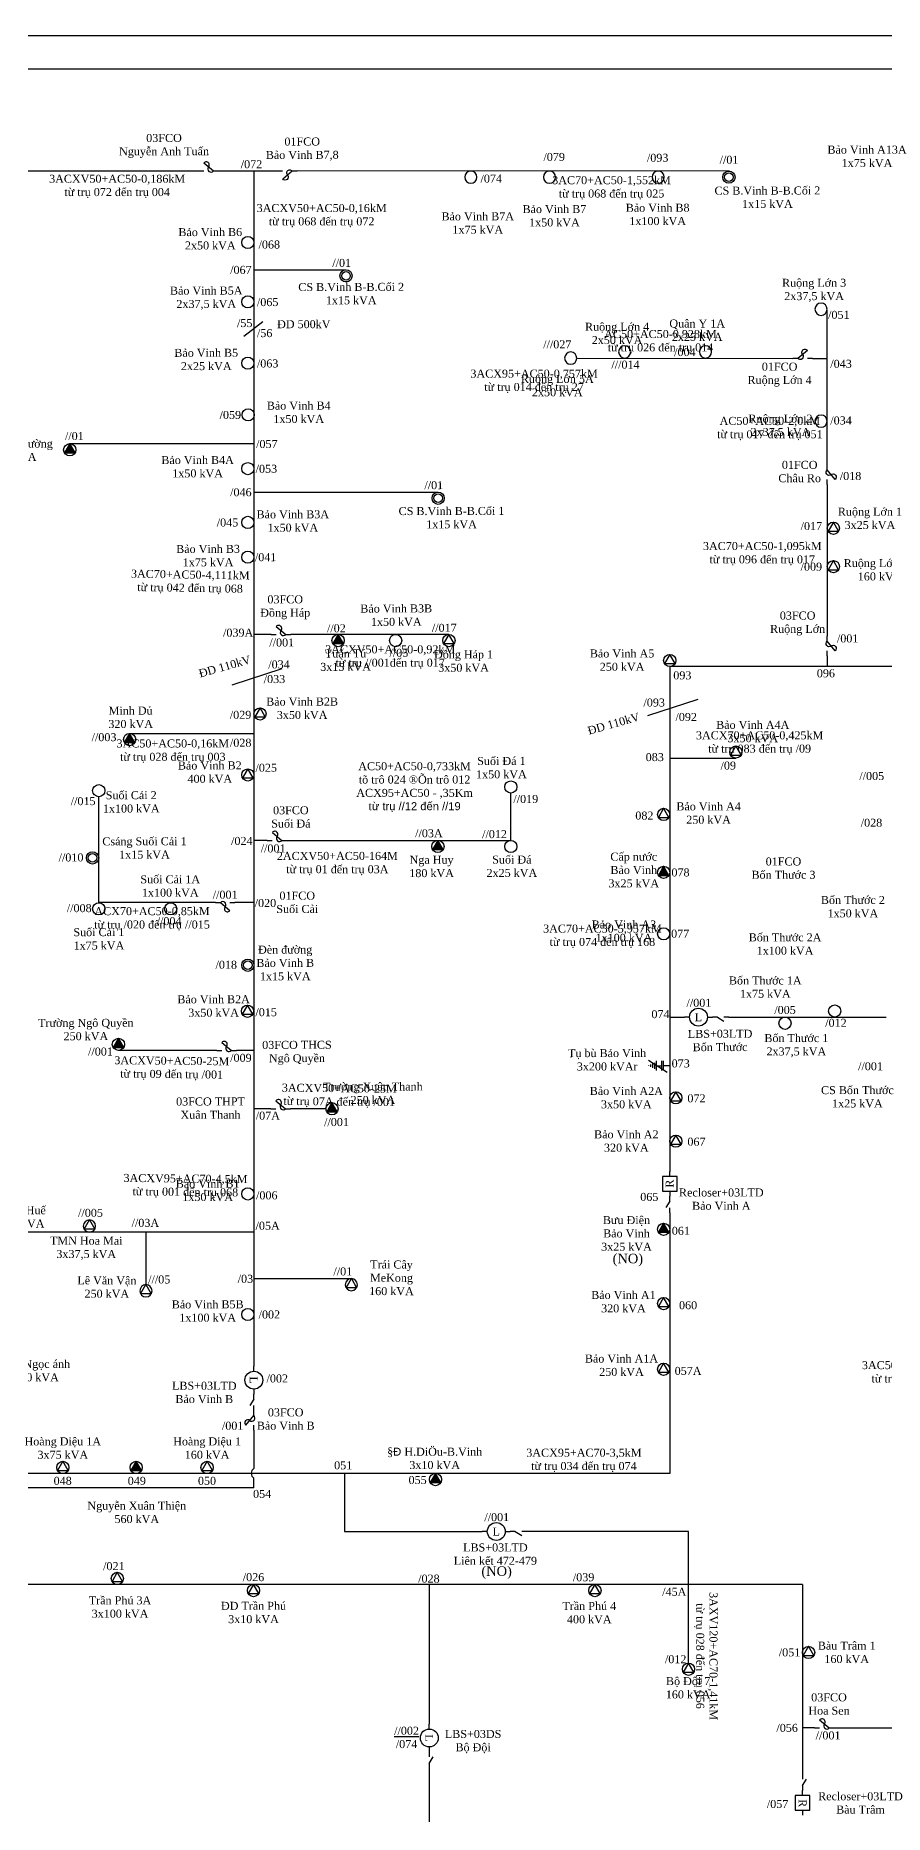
# Model space of a CAD drawing. Extents: x 291 to 2816, y -11 to 1308.
# Drawn here: x 2216 to 2471, y 775 to 1308 of the extents above; entities that cross this region are included whole.
import ezdxf

# ---------------------------------------------------------------- set-up
doc = ezdxf.new("R2010")
doc.units = 0
doc.header["$MEASUREMENT"] = 0
doc.layers.get('0').update_dxf_attribs({"linetype": 'CONTINUOUS'})
for name, color, linetype in [('472', 4, 'CONTINUOUS'), ('476', 6, 'CONTINUOUS'), ('478', 1, 'CONTINUOUS'), ('KHOANG_CACH', 170, 'CONTINUOUS'), ('TBA', 125, 'CONTINUOUS'), ('THIET_BI', 7, 'CONTINUOUS')]:
    doc.layers.add(name, color=color, linetype=linetype)
doc.styles.add('_VNITIME3_5', font='VNTIME.TTF', dxfattribs={"height": 3.5})

# ---------------------------------------------------------------- blocks, each defined once
blk = doc.blocks.new('TBA_3P_KH')
at = {"layer": 'TBA'}
blk.add_hatch(color=256, dxfattribs=at).paths.add_polyline_path([(3187.12, -1054.35), (3185.53, -1057.1), (3188.71, -1057.1)])
blk.add_lwpolyline([(3187.12, -1054.35), (3185.53, -1057.1), (3188.71, -1057.1)], close=True, dxfattribs=at)
blk.add_circle((3187.12, -1056.19), 1.83, dxfattribs=at)
blk = doc.blocks.new('TBA_3P_DL')
at = {"layer": 'TBA'}
blk.add_lwpolyline([(3171.29, -1054.35), (3169.7, -1057.1), (3172.88, -1057.1)], close=True, dxfattribs=at)
blk.add_circle((3171.29, -1056.19), 1.83, dxfattribs=at)
blk = doc.blocks.new('TBA_1P_DL')
at = {"layer": 'TBA'}
blk.add_circle((3165.97, -1056.19), 1.83, dxfattribs=at)
blk = doc.blocks.new('TBA_1P_KH')
at = {"layer": 'TBA'}
for radius in [1.83, 1.28]:
    blk.add_circle((3182.03, -1056.19), radius, dxfattribs=at)
blk = doc.blocks.new('RECLOSER')
at = {"layer": 'THIET_BI'}
for p, q in [((3349.82, -1059.39), (3348.32, -1059.39)), ((3354.17, -1059.39), (3355.67, -1059.39))]:
    blk.add_line(p, q, dxfattribs=at)
blk.add_lwpolyline([(3349.82, -1057.22), (3349.82, -1061.57), (3354.17, -1061.57), (3354.17, -1057.22)], close=True, dxfattribs=at)
at = {"layer": 'THIET_BI', "insert": (3352.09, -1059.33), "char_height": 2.39, "width": 4.7726, "attachment_point": 5, "style": '_VNITIME3_5'}
blk.add_mtext('R', dxfattribs=at)
blk = doc.blocks.new('LBS')
at = {"layer": 'THIET_BI'}
for p, q in [((3348.97, -1069.32), (3347.47, -1069.32)), ((3354.34, -1069.32), (3355.84, -1069.32))]:
    blk.add_line(p, q, dxfattribs=at)
blk.add_circle((3351.65, -1069.32), 2.68, dxfattribs=at)
at = {"layer": 'THIET_BI', "insert": (3351.65, -1069.35), "char_height": 2.39, "width": 4.7726, "attachment_point": 5, "style": '_VNITIME3_5'}
blk.add_mtext('L', dxfattribs=at)
blk = doc.blocks.new('LTD-DS')
at = {"layer": 'THIET_BI'}
for p, q in [((3348.2, -1080.29), (3349.7, -1080.29)), ((3351.65, -1080.29), (3353.16, -1080.29))]:
    blk.add_line(p, q, dxfattribs=at)
blk.add_lwpolyline([(3351.65, -1080.29), (3349.71, -1079.08)], dxfattribs=at)
blk = doc.blocks.new('FCO')
at = {"layer": 'THIET_BI'}
for p, q in [((3348.2, -1091.47), (3349.7, -1091.47)), ((3349.72, -1089.07), (3352.58, -1091.47)), ((3352.58, -1091.47), (3354.08, -1091.47))]:
    blk.add_line(p, q, dxfattribs=at)
for centre, start, end in [((3350.43, -1089.67), 320, 140), ((3351.86, -1090.87), 140, 320)]:
    blk.add_arc(centre, 0.934, start, end, dxfattribs=at)
blk = doc.blocks.new('TBU_UNG_DONG')
at = {"layer": 'THIET_BI'}
blk.add_hatch(color=256, dxfattribs=at).paths.add_polyline_path([(2721.48, 392.64, 1), (2721.58, 392.64, 1)])
blk.add_line((2723.55, 391.84), (2720.02, 386.29))
for points in [[(2720.1, 390.63), (2722.96, 390.63)], [(2720.1, 390.12), (2722.96, 390.12)], [(2721.53, 392.64), (2721.53, 390.63)], [(2721.53, 388.58), (2721.53, 390.12)], [(2720.1, 388.58), (2722.96, 388.58)], [(2720.67, 388.01), (2722.44, 388.01)], [(2720.98, 387.44), (2722.13, 387.44)], [(2721.21, 386.87), (2721.9, 386.87)], [(2721.5, 386.29), (2721.61, 386.29)]]:
    blk.add_lwpolyline(points, dxfattribs=at)
blk.add_circle((2721.53, 392.64), 0.0497, dxfattribs=at)

msp = doc.modelspace()

# ---------------------------------------------------------------- linework, layer by layer
msp.add_lwpolyline([(2801.05, -0.62), (301.05, -0.68), (301.05, 1298.22), (2801.05, 1298.22)], close=True)
at = {"layer": '472'}
for points in [[(2412.24, 859.41), (2363.74, 859.41)], [(2412.24, 819.93), (2412.24, 859.41)], [(2446.44, 843.52), (2195.93, 843.52)], [(2334.5, 843.52), (2334.5, 801.66)], [(2446.44, 843.52), (2446.44, 786.65)], [(2450.08, 800.49), (2446.44, 800.49)], [(2455.95, 800.49), (2518.54, 800.49)], [(2334.5, 788.34), (2334.5, 441.83)]]:
    msp.add_lwpolyline(points, dxfattribs=at)
at = {"layer": '476'}
msp.add_line((2309.04, 859.41), (2350.41, 859.41), dxfattribs=at)
for points in [[(2453.86, 1179.39), (2453.82, 1225.79)], [(2378.75, 1211.42), (2443.54, 1211.33)], [(2449.42, 1211.33), (2453.84, 1211.33)], [(2453.86, 1173.52), (2453.86, 1127.98)], [(2453.86, 1122.1), (2453.86, 1118.85)], [(2638.32, 1118.85), (2406.63, 1118.85)], [(2406.63, 1118.85), (2406.63, 967.36)], [(2406.63, 1091.41), (2426.46, 1091.41)], [(2406.63, 1013.72), (2411.06, 1013.72)], [(2424.38, 1013.72), (2471.53, 1013.72)], [(2406.63, 955.05), (2406.63, 876.81)], [(2406.63, 876.81), (2102.11, 876.81)], [(2309.04, 876.81), (2309.04, 859.41)]]:
    msp.add_lwpolyline(points, dxfattribs=at)
at = {"layer": '478'}
for p, q in [((2270.34, 1048.06), (2235.35, 1048.06)), ((2281.9, 949.22), (2138.52, 949.22)), ((2249.51, 949.22), (2249.51, 933.46))]:
    msp.add_line(p, q, dxfattribs=at)
for points in [[(2210.12, 1267.54), (2265.36, 1267.54)], [(2271.24, 1267.54), (2289.02, 1267.54)], [(2281.91, 1267.54), (2281.89, 909)], [(2424.58, 1267.53), (2294.9, 1267.54)], [(2281.91, 1237.9), (2309.53, 1237.9)], [(2226.66, 1185.76), (2281.9, 1185.76)], [(2281.9, 1171.21), (2337.15, 1171.21)], [(2287.08, 1128.5), (2281.89, 1128.5)], [(2340.4, 1128.5), (2292.96, 1128.5)], [(2244.62, 1098.8), (2281.9, 1098.8)], [(2235.35, 1048.06), (2235.35, 1079.82)], [(2358.99, 1066.73), (2358.99, 1080.92)], [(2285.92, 1066.73), (2281.89, 1066.73)], [(2291.8, 1066.73), (2358.99, 1066.73)], [(2281.9, 1048.06), (2276.22, 1048.06)], [(2270.75, 1003.72), (2241.26, 1003.72)], [(2281.81, 1003.72), (2276.63, 1003.72)], [(2287, 986.24), (2281.81, 986.24)], [(2303.48, 986.24), (2292.88, 986.24)], [(2281.89, 935.29), (2311.12, 935.29)], [(2281.89, 889.79), (2281.89, 878.33)], [(2281.89, 872.53), (2281.89, 875.41)], [(2281.89, 872.53), (2097.83, 872.53)]]:
    msp.add_lwpolyline(points, dxfattribs=at)
msp.add_lwpolyline([(2281.89, 878.33, 0.549021), (2281.89, 875.41)], format="xyb", dxfattribs=at)
at = {"layer": 'KHOANG_CACH'}
for points in [[(2284.61, 1222.31), (2278.86, 1217.88)], [(2290.31, 1118.2), (2275.26, 1113.31)], [(2415.04, 1109), (2399.99, 1104.11)]]:
    msp.add_lwpolyline(points, dxfattribs=at)
at = {"layer": 'THIET_BI'}
msp.add_lwpolyline([(291.05, 1308.16), (2811.05, 1308.16), (2811.05, -10.74), (291.05, -10.74)], close=True, dxfattribs=at)

# ---------------------------------------------------------------- block references
at = {"rotation": 270}
msp.add_blockref('TBU_UNG_DONG', (2014, 3720.68), dxfattribs=at)
at = {"layer": 'TBA', "color": 128, "xscale": -1}
for name, p, rotation in [('TBA_1P_DL', (3403.16, -1900.28), 270), ('TBA_1P_DL', (3426.73, -1900.28), 270), ('TBA_1P_DL', (3459.34, -1900.28), 270), ('TBA_1P_DL', (-713.97, 169.87), 180), ('TBA_1P_DL', (-789.05, 155.23), 180), ('TBA_1P_DL', (-772.86, 157.07), 180), ('TBA_1P_DL', (-748.62, 157.07), 180), ('TBA_1P_DL', (-713.97, 136.31), 180), ('TBA_3P_DL', (5482.49, 1989.41), 359.9957742549771)]:
    msp.add_blockref(name, p, dxfattribs=dict(at, rotation=rotation))
at = {"layer": 'TBA', "color": 128}
for name, p in [('TBA_1P_KH', (-757.66, 2321.89)), ('TBA_1P_DL', (-885.9, 2302.29)), ('TBA_1P_KH', (-872.5, 2292.26)), ('TBA_1P_DL', (-885.9, 2284.48)), ('TBA_1P_DL', (-885.9, 2266.07)), ('TBA_1P_DL', (-885.81, 2250.59)), ('TBA_3P_KH', (-960.46, 2240.11)), ('TBA_1P_DL', (-885.9, 2234.44)), ('TBA_1P_KH', (-844.88, 2225.56)), ('TBA_1P_DL', (-885.9, 2218.31)), ('TBA_3P_DL', (-715.59, 2216.55)), ('TBA_1P_DL', (-885.9, 2207.89)), ('TBA_3P_DL', (-715.59, 2205.04)), ('TBA_3P_KH', (-879.98, 2182.86)), ('TBA_1P_DL', (-841.56, 2182.86)), ('TBA_3P_DL', (-830.89, 2182.86)), ('TBA_3P_DL', (-764.66, 2176.88)), ('TBA_3P_DL', (-887.56, 2160.85)), ('TBA_3P_KH', (-942.5, 2153.16)), ('TBA_3P_DL', (-744.83, 2149.43)), ('TBA_1P_DL', (-930.62, 2137.84)), ('TBA_3P_DL', (-891.23, 2142.55)), ('TBA_1P_DL', (-806.99, 2138.95)), ('TBA_3P_DL', (-766.49, 2130.72)), ('TBA_1P_KH', (-948.52, 2117.67)), ('TBA_3P_KH', (-850.02, 2121.08)), ('TBA_1P_DL', (-806.99, 2121.08)), ('TBA_3P_KH', (-782.32, 2113.35)), ('TBA_1P_DL', (-930.62, 2102.41)), ('TBA_1P_DL', (-909.04, 2102.41)), ('TBA_1P_DL', (-761.17, 2094.91)), ('TBA_1P_KH', (-901.97, 2085.47)), ('TBA_3P_DL', (-891.3, 2071.66)), ('TBA_1P_DL', (-709.87, 2071.74)), ('TBA_1P_DL', (-724.77, 2068.07)), ('TBA_3P_KH', (-945.86, 2061.74)), ('TBA_3P_KH', (-881.8, 2042.43)), ('TBA_3P_DL', (-762.82, 2045.7)), ('TBA_3P_DL', (-762.82, 2032.68)), ('TBA_1P_DL', (-885.91, 2016.87)), ('TBA_3P_KH', (-782.32, 2006.26)), ('TBA_3P_DL', (-766.49, 1983.98)), ('TBA_1P_DL', (-885.91, 1980.69)), ('TBA_3P_DL', (-766.49, 1964.28)), ('TBA_3P_DL', (-946.72, 1934.83)), ('TBA_3P_KH', (-940.55, 1934.83)), ('TBA_3P_DL', (-903.44, 1934.83)), ('TBA_3P_KH', (-850.75, 1931.17)), ('TBA_3P_DL', (-930.36, 1901.54)), ('TBA_3P_DL', (-889.51, 1897.88)), ('TBA_3P_DL', (-787.1, 1897.88)), ('TBA_3P_DL', (-723.02, 1879.32)), ('TBA_3P_DL', (-759.05, 1874.28))]:
    msp.add_blockref(name, p, dxfattribs=at)
at = {"layer": 'TBA', "color": 128, "xscale": -1}
for p in [(5403.85, 2007.24), (5420.81, 1987.82)]:
    msp.add_blockref('TBA_3P_DL', p, dxfattribs=at)
at = {"layer": 'THIET_BI'}
for name, p in [('FCO', (-1082.84, 2359.01)), ('FCO', (-1061.12, 2219.98)), ('FCO', (-1062.28, 2158.2)), ('LBS', (-936.41, 2083.04)), ('FCO', (-1077.45, 2095.19)), ('FCO', (-1061.2, 2077.72)), ('LBS', (-997.06, 1928.73)), ('FCO', (-898.13, 1891.96))]:
    msp.add_blockref(name, p, dxfattribs=at)
at = {"layer": 'THIET_BI', "xscale": -1}
for p, rotation in [((-1059.18, 176.07), 180), ((3545.33, -2174.69), 270), ((3545.33, -2226.1), 270)]:
    msp.add_blockref('FCO', p, dxfattribs=dict(at, rotation=rotation))
msp.add_blockref('FCO', (5797.62, 2302.8), dxfattribs=at)
at = {"layer": 'THIET_BI'}
for name, p, rotation in [('FCO', (5624.42, -43.42), 180), ('LTD-DS', (5772.58, -66.58), 180), ('RECLOSER', (1347.24, -2388.31), 90), ('LTD-DS', (1326.34, -2393.15), 89.99996994960641), ('LBS', (3351.21, 4256.47), 270), ('LTD-DS', (1201.6, -2452.53), 89.99994031932532), ('FCO', (1190.42, -2458.41), 90), ('LTD-DS', (5711.94, -220.88), 180), ('LBS', (3403.82, 4149.13), 270), ('LTD-DS', (3414.79, 4141.5), 270), ('LTD-DS', (3526.73, 4134.85), 270), ('RECLOSER', (3505.83, 4130.01), 270)]:
    msp.add_blockref(name, p, dxfattribs=dict(at, rotation=rotation))

# ---------------------------------------------------------------- texts
at = {"char_height": 2.867, "width": 11.1204, "attachment_point": 5, "style": '_VNITIME3_5'}
for insert in [(2394.06, 940.84), (2354.7, 847.07)]:
    msp.add_mtext('{\\C1;(NO)}', dxfattribs=dict(at, insert=insert))
at = {"layer": 'KHOANG_CACH', "char_height": 2.4, "attachment_point": 5, "style": '_VNITIME3_5'}
for s, insert, width in [('3ACXV50+AC50-0,186kM\\Ptõ trô 072 ®Õn trô 004', (2240.88, 1262.91), 69.7357), ('3AC70+AC50-1,552kM\\Ptõ trô 068 ®Õn trô 025', (2389.17, 1262.48), 69.7357), ('3ACXV50+AC50-0,16kM\\Ptõ trô 068 ®Õn trô 072', (2302.22, 1254.12), 69.7357), ('/55', (2279.15, 1221.9), 6.6721), ('{\\fTimes New Roman|b0|i0|c238|p18;Đ\\fTimes New Roman|b0|i0|c0|p18;D 500kV}', (2296.86, 1221.56), 25.3842), ('/56', (2285.13, 1218.89), 6.6721), ('AC50+AC50-0,928kM\\Ptõ trô 026 ®Õn trô 014', (2403.85, 1216.32), 69.7357), ('3ACX95+AC50-0,757kM\\Ptõ trô 014 ®Õn trô 27', (2365.93, 1204.45), 69.7357), ('AC50+AC50-2,0kM\\Ptõ trô 017 ®Õn trô 051', (2436.65, 1190.27), 69.7357), ('3AC70+AC50-1,095kM\\Ptõ trô 096 ®Õn trô 017', (2434.38, 1152.73), 69.7357), ('/034', (2289.43, 1119.51), 19.1419), ('3ACXV50+AC50-0,92kM\\Ptõ trô //001®Õn trô 017', (2322.78, 1121.74), 69.7357), ('/033', (2288.06, 1115.11), 19.1419), ('/093', (2401.96, 1108.08), 19.1419), ('/092', (2411.56, 1103.75), 19.1419), ('3ACX70+AC50-0,425kM\\Ptõ trô 083 ®Õn trô /09', (2433.59, 1095.96), 69.7357), ('3AC50+AC50-0,16kM\\Ptõ trô 028 ®Õn trô 003', (2257.57, 1093.51), 69.7357), ('AC50+AC50-0,733kM\\Ptõ trô 024 ®Õn trô 012\\PACX95+AC50 - ,35Km\\Pt{\\fArial|b0|i0|c0|p34;ừ trụ //12 đến //19}', (2330.09, 1082.73), 69.7357), ('2ACXV50+AC50-164M\\Ptõ trô 01 ®Õn trô 03A', (2306.93, 1059.78), 69.7357), ('ACX70+AC50-0,85kM\\Ptõ trô /020 ®Õn trô //015', (2251.34, 1043.2), 69.7357), ('3AC70+AC50-5,957kM\\Ptõ trô 074 ®Õn trô 168', (2386.43, 1037.97), 69.7357), ('3AC50+AC50-2,03kM\\Ptõ trô 04 ®Õn trô 36', (2481.15, 907.02), 69.7357), ('3ACX95+AC70-3,5kM\\Ptõ trô 034 ®Õn trô 074', (2380.88, 880.75), 69.7357)]:
    msp.add_mtext(s, dxfattribs=dict(at, insert=insert, width=width))
for s, insert, width, rotation in [('3AC70+AC50-4,111kM\\Ptõ trô 042 ®Õn trô 068', (2262.78, 1144.17), 69.7357, 359.0749), ('{\\fTimes New Roman|b0|i0|c238|p18;Đ}D 110kV', (2273.15, 1118.89), 42.7947, 15.8276), ('{\\fTimes New Roman|b0|i0|c238|p18;Đ}D 110kV', (2389.79, 1101.73), 42.7947, 15.8276), ('3ACXV50+AC50-25M\\Ptõ trô 09 ®Õn trô /001', (2257.25, 998.33), 34.951, 359.4118), ('3ACXV50+AC50-25M\\Ptõ trô 07A ®Õn trô /001', (2307.49, 990.1), 34.951, 359.4118), ('3ACXV95+AC70-4,5kM\\Ptõ trô 001 ®Õn trô 068', (2261.36, 963), 34.951, 359.4118), ('3AXV120+AC70-1,41kM\\Ptõ trô 028 ®Õn trô 056', (2417.45, 822.04), 69.7357, 270)]:
    msp.add_mtext(s, dxfattribs=dict(at, insert=insert, width=width, rotation=rotation))
at = {"layer": 'TBA', "color": 128, "char_height": 2.4, "attachment_point": 5, "style": '_VNITIME3_5'}
for s, insert, width, rotation in [('/079', (2371.96, 1271.74), 31.2626, 0.1278), ('/074', (2353.09, 1265.25), 31.2626, 0.1278), ('{\\fTimes New Roman|b0|i0|c0|p18;CS B.Vinh B-B.Cối 2\\P1x15 kVA}', (2435.92, 1259.64), 31.2626, 0.1278), ('B¶o Vinh B7A\\P1x75 kVA', (2349.04, 1251.91), 31.2626, 0.1278), ('B¶o Vinh B7\\P1x50 kVA', (2372.04, 1254.09), 31.2626, 0.1278), ('B¶o Vinh B8\\P1x100 kVA', (2403, 1254.49), 31.2626, 0.1278), ('B¶o Vinh B6\\P2x50 kVA', (2268.81, 1247.19), 31.2626, 0.1278), ('B¶o Vinh B5A\\P2x37,5 kVA', (2267.6, 1229.39), 31.2626, 0.1278), ('{\\fTimes New Roman|b0|i0|c0|p18;CS B.Vinh B-B.Cối 2\\P1x15 kVA}', (2311.08, 1230.73), 31.2626, 0.1278), ('/065', (2286.03, 1228.19), 31.2626, 0.1278), ('B¶o Vinh B5\\P2x25 kVA', (2267.6, 1210.98), 31.2626, 0.1278), ('/063', (2286.02, 1209.78), 31.2626, 0.1278), ('/059', (2274.83, 1194.34), 31.2626, 0.1278), ('B¶o Vinh B4\\P1x50 kVA', (2295.34, 1195.13), 31.2626, 0.1278), ('{\\fTimes New Roman|b0|i0|c0|p18;Phượng Trường\\P100 kVA}', (2209.99, 1183.73), 31.2626, 0.1278), ('B¶o Vinh B4A\\P1x50 kVA', (2265.01, 1178.81), 31.2626, 0.1278), ('/053', (2285.64, 1178.19), 31.2626, 0.1278), ('/045', (2273.98, 1162.08), 31.2626, 0.1278), ('B¶o Vinh B3A\\P1x50 kVA', (2293.57, 1162.52), 31.2626, 0.1278), ('{\\fTimes New Roman|b0|i0|c0|p18;CS B.Vinh B-B.Cối 1\\P1x15 kVA}', (2341.17, 1163.52), 31.2626, 0.1278), ('B¶o Vinh B3\\P1x75 kVA', (2268.15, 1152.14), 31.2626, 0.1278), ('/041', (2285.42, 1151.67), 31.2626, 0.1278), ('{\\fTimes New Roman|b0|i0|c0|p18;Bảo Vinh B3B \\P1x50 kVA}', (2324.59, 1134.27), 31.2626, 0.1278), ('//02', (2306.63, 1130.34), 31.2626, 0.1278), ('TuÊn Tó\\P3x15 kVA', (2309.39, 1120.77), 31.2626, 0.1278), ('//05', (2325.39, 1122.99), 31.2626, 0.1278), ('§ång H¸p 1\\P3x50 kVA', (2344.78, 1120.5), 31.2626, 0.1278), ('Minh Dñ\\P320 kVA', (2244.93, 1103.63), 31.2626, 0.1278), ('/029', (2277.89, 1104.38), 17.4174, 0.1278), ('{\\fTimes New Roman|b0|i0|c0|p18;Bảo Vinh B2B\\P3x50 kVA}', (2296.36, 1106.34), 31.2626, 0.1278), ('B¶o Vinh B2\\P400 kVA', (2268.67, 1087.18), 31.2626, 0.1278), ('/025', (2285.59, 1088.5), 17.4174, 0.1278), ('Suèi §¸ 1\\P1x50 kVA', (2356.13, 1088.54), 31.2626, 0.1278), ('Suèi C¶i 2\\P1x100 kVA', (2245.1, 1078.27), 31.2626, 0.1278), ('{\\fTimes New Roman|b0|i0|c0|p18;Csáng Suối Cải 1\\P1x15 kVA}', (2249.07, 1064.44), 31.2626, 0.1278), ('//010', (2227.05, 1061.6), 31.2626, 0.1278), ('Nga Huy\\P180 kVA', (2335.2, 1058.89), 31.2626, 0.1278), ('Suèi §¸\\P2x25 kVA', (2359.27, 1058.95), 31.2626, 0.1278), ('Suèi C¶i 1A\\P1x100 kVA', (2256.8, 1053.03), 22.0313, 0.1278), ('//008', (2229.5, 1046.39), 17.4174, 0.1278), ('Suèi C¶i 1\\P1x75 kVA', (2235.41, 1037.18), 22.0313, 0.1278), ('//004', (2256.46, 1042.5), 17.4174, 0.1278), ('§Ìn ®\xadêng\\PB¶o Vinh B\\P1x15 kVA', (2291.29, 1029.95), 31.2626, 0.1278), ('/018', (2273.61, 1029.41), 31.2626, 0.1278), ('{\\fTimes New Roman|b0|i0|c0|p18;Bảo Vinh B2A\\P3x50 kVA}', (2269.81, 1017.04), 31.2626, 0.1278), ('/015', (2285.57, 1015.18), 17.4174, 0.1278), ('{\\fTimes New Roman|b0|i0|c0|p18;Trường Ngô Quyền}\\P250 kVA', (2231.49, 1009.97), 31.2626, 0.1278), ('{\\fTimes New Roman|b0|i0|c0|p18;Trường Xuân Thanh}\\P250 kVA', (2317.59, 990.85), 31.2626, 0.1278), ('B¶o Vinh B1\\P1x50 kVA', (2268.02, 961.72), 31.2626, 0.1278), ('/006', (2285.76, 960.24), 31.2626, 0.1278), ('Xãm HuÕ\\P320 kVA', (2212.39, 953.78), 31.2626, 359.8722), ('//005', (2232.88, 954.99), 31.2626, 359.8722), ('{\\fTimes New Roman|b0|i0|c0|p18;TMN Hoa Mai}\\P3x37,5 kVA', (2231.61, 944.37), 31.2626, 359.8722), ('{\\fTimes New Roman|b0|i0|c0|p18;Trái Cây \\PMeKong}\\P160 kVA', (2323.17, 935.49), 31.2626, 359.868), ('{\\fTimes New Roman|b0|i0|c0|p18;Lê Văn Vận}\\P250 kVA', (2237.79, 932.71), 31.2626, 359.8722), ('{\\fTimes New Roman|b0|i0|c0|p18;Bảo Vinh B5B\\P1x100 kVA}', (2268.03, 925.53), 31.2626, 0.1278), ('/002', (2286.53, 924.5), 31.2626, 0.1278), ('N§ Ngäc ¸nh\\P180 kVA', (2216.7, 907.65), 31.2626, 359.9124), ('049', (2246.77, 874.6), 31.2626, 0.1278), ('{\\fTimes New Roman|b0|i0|c0|p18;Nguyễn Xuân Thiện}\\P560 kVA', (2246.77, 865.13), 31.2626, 0.1278)]:
    msp.add_mtext(s, dxfattribs=dict(at, insert=insert, width=width, rotation=rotation))
for s, insert, width in [('B¶o Vinh A13A\\P1x75 kVA', (2465.8, 1271.91), 31.2626), ('Ruéng Lín 3\\P2x37,5 kVA', (2449.93, 1231.72), 31.2626), ('Ruéng Lín 4\\P2x50 kVA', (2390.83, 1218.79), 31.2626), ('Qu©n Y 1A\\P2x25 kVA', (2414.86, 1219.76), 31.2626), ('/004', (2411.17, 1213.2), 31.2626), ('Ruéng Lín 5A\\P2x50 kVA', (2372.9, 1203.14), 31.2626), ('Ruéng Lín 2\\P2x37,5 kVA', (2439.84, 1190.98), 31.2626), ('/034', (2458, 1192.69), 31.2626), ('Ruéng Lín 1\\P3x25 kVA', (2466.67, 1163.31), 31.2626), ('/017', (2449.11, 1161.02), 31.2626), ('/009', (2449.1, 1148.82), 31.2626), ('Ruéng Lín 1A\\P160 kVA', (2469.72, 1147.89), 31.2626), ('B¶o Vinh A5\\P250 kVA', (2392.33, 1120.78), 31.2626), ('093', (2410.41, 1116.23), 31.2626), ('B¶o Vinh A4A\\P3x50 kVA', (2431.52, 1099.36), 31.2626), ('//005', (2467.21, 1086.03), 31.2626), ('B¶o Vinh A4\\P250 kVA', (2418.27, 1074.91), 31.2626), ('082', (2399.02, 1074.16), 13.7645), ('CÊp n\xadíc\\PB¶o Vinh\\P3x25 kVA', (2395.83, 1057.83), 31.2626), ('078', (2409.85, 1057.1), 17.5218), ('Bèn Th\xadíc 2\\P1x50 kVA', (2461.56, 1046.83), 31.2626), ('B¶o Vinh A3\\P1x100 kVA', (2392.88, 1039.48), 31.2626), ('077', (2409.75, 1038.74), 17.5218), ('Bèn Th\xadíc 2A\\P1x100 kVA', (2441.22, 1035.62), 31.2626), ('Bèn Th\xadíc 1A\\P1x75 kVA', (2435.28, 1022.68), 31.2626), ('/005', (2441.21, 1015.85), 31.2626), ('Bèn Th\xadíc 1\\P2x37,5 kVA', (2444.6, 1005.15), 31.2626), ('/012', (2456.48, 1012), 31.2626), ('B¶o Vinh A2A\\P3x50 kVA', (2393.6, 989.54), 31.2626), ('CS Bèn Th\xadíc\\P1x25 kVA', (2462.91, 989.79), 31.2626), ('072', (2414.64, 989.35), 31.2626), ('B¶o Vinh A2\\P320 kVA', (2393.6, 976.52), 31.2626), ('067', (2414.64, 976.33), 31.2626), ('B\xadu §iÖn\\PB¶o Vinh\\P3x25 kVA', (2393.65, 948.81), 31.2626), ('061', (2409.96, 949.6), 31.2626), ('B¶o Vinh A1\\P320 kVA', (2392.73, 928.33), 31.2626), ('060', (2412.13, 927.28), 31.2626), ('B¶o Vinh A1A\\P250 kVA', (2392.15, 909.27), 31.2626), ('057A', (2412.13, 907.58), 31.2626), ('Hoµng DiÖu 1A\\P3x75 kVA', (2224.58, 884.41), 31.2626), ('Hoµng DiÖu 1\\P160 kVA', (2267.86, 884.41), 31.2626), ('§{\\fArial|b0|i0|c0|p34;Đ }H.DiÖu-B.Vinh\\P3x10 kVA', (2336.12, 881.33), 31.2626), ('048', (2224.54, 874.6), 8.2156), ('050', (2267.83, 874.6), 8.2156), ('055', (2331.01, 874.83), 31.2626), ('/021', (2239.88, 849.01), 31.2626), ('/026', (2281.78, 845.71), 31.2626), ('/039', (2380.79, 845.68), 31.2626), ('{\\fTimes New Roman|b0|i0|c0|p18;Trần Phú 3A\\P3x100 kVA}', (2241.74, 836.73), 31.2626), ('{\\fTimes New Roman|b0|i0|c0|p18;ĐD Trần Phú\\P3x10 kVA}', (2281.78, 835.09), 31.2626), ('TrÇn Phó 4\\P400 kVA', (2382.49, 835.05), 31.2626), ('/051', (2442.56, 823.14), 31.2626), ('Bµu Tr©m 1\\P160 kVA', (2459.71, 823.14), 31.2626), ('Bé §éi 7\\P160 kVA', (2412.14, 812.51), 31.2626)]:
    msp.add_mtext(s, dxfattribs=dict(at, insert=insert, width=width))
at = {"layer": 'THIET_BI', "char_height": 2.4, "attachment_point": 5, "style": '_VNITIME3_5'}
for s, insert, width, rotation in [('{\\fTimes New Roman|b0|i0|c0|p18;03FCO\\PNguyễn Anh Tuấn}', (2254.94, 1275.06), 28.9296, 0.1278), ('01FCO\\PB¶o Vinh B7,8', (2296.39, 1274.09), 28.9296, 0.1278), ('/072', (2281.17, 1269.56), 28.9296, 0.1278), ('/093', (2403, 1271.48), 28.9296, 0.1278), ('//01', (2424.41, 1270.89), 28.9296, 0.1278), ('/068', (2286.51, 1245.46), 19.1419, 0.1278), ('/067', (2278, 1237.86), 19.1419, 0.1278), ('//01', (2308.23, 1239.96), 17.5218, 0.1278), ('//01', (2228.04, 1188.02), 17.5218, 0.1278), ('/057', (2285.78, 1185.63), 19.1419, 0.1278), ('//01', (2335.85, 1173.27), 17.5218, 0.1278), ('/046', (2277.99, 1171.16), 19.1419, 0.1278), ('03FCO\\P§ång H¸p', (2291.29, 1136.65), 19.4084, 0.1278), ('//017', (2339, 1130.48), 10.0836, 0.1278), ('/039A', (2277.17, 1129.03), 17.5218, 0.1278), ('//001', (2290.25, 1126.08), 10.0836, 0.1278), ('//003', (2236.94, 1097.68), 17.5218, 0.1278), ('/028', (2277.93, 1096.01), 10.0836, 0.1278), ('//015', (2230.68, 1078.49), 17.5218, 0.1278), ('//019', (2363.44, 1079.14), 17.4174, 0.1278), ('03FCO\\PSuèi §¸', (2292.98, 1073.76), 19.4084, 0.1278), ('/024', (2278.27, 1066.56), 10.0836, 0.1278), ('//03A', (2334.39, 1068.86), 17.4174, 0.1278), ('//012', (2354.07, 1068.59), 17.4174, 0.1278), ('//001', (2287.66, 1064.31), 10.0836, 0.1278), ('//001', (2273.27, 1050.42), 10.0836, 0.1278), ('01FCO\\PSuèi C¶i', (2294.9, 1048.14), 19.4084, 0.1278), ('/020', (2285.35, 1047.93), 10.0836, 0.1278), ('{\\fTimes New Roman|b0|i0|c0|p18;LBS+03LTD\\PBốn Thước}', (2421.73, 1006.7), 34.5366, 0.1278), ('//001', (2235.87, 1003.37), 10.0836, 0.1278), ('03FCO THCS \\PNg« QuyÒn', (2294.81, 1003.01), 24.407, 0.1278), ('Tô bï B¶o Vinh\\P3x200 kVAr', (2387.85, 1000.9), 34.5366, 0.1278), ('/009', (2278, 1001.49), 17.5218, 0.1278), ('03FCO THPT \\PXu©n Thanh', (2268.89, 986.41), 26.0285, 0.1278), ('/07A', (2286.08, 984.15), 17.5218, 0.1278), ('//001', (2306.67, 982.22), 10.0836, 0.1278), ('065', (2400.5, 959.77), 17.5218, 359.9124), ('//03A', (2249.34, 951.99), 17.5218, 359.8722), ('/05A', (2286.02, 951.12), 17.5218, 0.1278), ('///05', (2253.5, 935.01), 17.5218, 359.8722), ('/03', (2279.35, 935.21), 17.5218, 359.868), ('//01', (2308.57, 937.42), 17.5218, 359.868), ('LBS+03LTD\\PB¶o Vinh B', (2267.01, 901.12), 27.2249, 359.9124), ('/002', (2288.91, 905.32), 17.5218, 359.9124), ('/001', (2275.53, 891.13), 17.5218, 0.1278), ('03FCO\\PB¶o Vinh B', (2291.43, 893.13), 19.7213, 0.1278), ('051', (2308.68, 879.26), 17.5218, 359.9124), ('Recloser+03LTD\\PBµu Tr©m', (2463.84, 777.97), 27.2249, 359.9124), ('/057', (2438.98, 777.67), 17.5218, 359.9124)]:
    msp.add_mtext(s, dxfattribs=dict(at, insert=insert, width=width, rotation=rotation))
for s, insert, width in [('/051', (2457.34, 1224.37), 17.5218), ('///027', (2372.9, 1215.52), 17.5218), ('///014', (2393.35, 1209.44), 17.5218), ('01FCO\\PRuéng Lín 4', (2439.58, 1206.45), 31.2626), ('/043', (2458.01, 1209.69), 17.5218), ('01FCO\\PCh©u Ro', (2445.6, 1177.37), 31.2626), ('/018', (2460.86, 1176.02), 17.5218), ('03FCO\\PRuéng Lín', (2444.98, 1131.79), 17.5218), ('/001', (2460, 1127.31), 17.5218), ('096', (2453.46, 1116.84), 17.5218), ('083', (2402.13, 1091.7), 31.2626), ('/09', (2424.18, 1089.16), 31.2626), ('/028', (2467.14, 1072.01), 31.2626), ('{\\fTimes New Roman|b0|i0|c0|p18;01FCO\\PBốn Thước 3}', (2440.74, 1058.4), 24.8651), ('//001', (2415.38, 1018), 6.6721), ('074', (2403.85, 1014.59), 36.4904), ('073', (2409.91, 999.81), 17.5218), ('//001', (2466.84, 998.96), 31.2626), ('Recloser+03LTD\\PB¶o Vinh A', (2422.09, 959.09), 24.6882), ('054', (2284.36, 870.67), 19.1419), ('//001', (2354.74, 863.7), 6.6721), ('LBS+03LTD\\PLiªn kÕt 472-479', (2354.33, 852.61), 24.6882), ('/028', (2334.39, 845.27), 19.7213), ('/45A', (2407.98, 841.3), 20.9009), ('/012', (2408.41, 821.09), 31.2626), ('03FCO\\PHoa Sen', (2454.39, 807.66), 19.6248), ('{\\L//002}\\P/074', (2327.69, 797.63), 19.7213), ('/056', (2441.84, 800.49), 6.6721), ('LBS+03DS\\PBé §éi', (2347.65, 796.38), 28.0104), ('//001', (2454.12, 798.23), 6.6721)]:
    msp.add_mtext(s, dxfattribs=dict(at, insert=insert, width=width))

doc.saveas('drawing.dxf')
